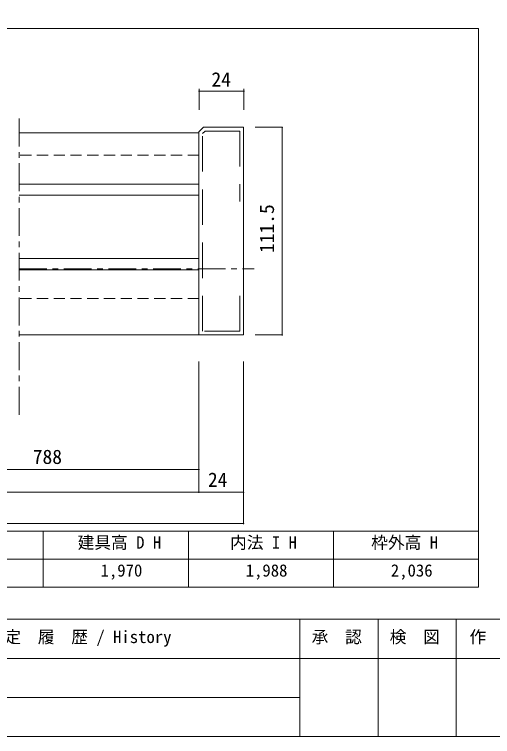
# Model space of a CAD drawing. Units: millimetres on the paper, enlarged 10 times, with parts at other scales. Extents: x -2000 to 2000, y -1385 to 1385.
# Drawn here: x -452 to 405, y -1385 to -92 of the extents above; entities that cross this region are included whole.
import ezdxf
from ezdxf.enums import TextEntityAlignment as Align

# ---------------------------------------------------------------- set-up
doc = ezdxf.new("R2010")
doc.units = ezdxf.units.MM
doc.header["$LTSCALE"] = 10
for name, pattern in [('CHAIN1', [8, 5, -1, 1, -1]), ('USER2', [9.525, 6.35, -3.175]), ('USER9', [3, 2, -1])]:
    doc.linetypes.add(name, pattern=pattern)
doc.layers.add('1-1_0', color=7, linetype='Continuous', lineweight=20)
doc.layers.add('2-0_18', color=7, linetype='Continuous', lineweight=18)
doc.styles.add('ＭＳ ゴシック', font='')
doc.styles.get('ＭＳ ゴシック').set_extended_font_data('MS Gothic')

msp = doc.modelspace()

# ---------------------------------------------------------------- linework, layer by layer
at = {"layer": '1-1_0'}
for p, q in [((380, -117.5), (-1950, -117.5)), ((380, -117.5), (-1950, -117.5)), ((380, -1017.5), (380, -117.5)), ((380, -1017.5), (-1950, -1017.5)), ((-400, -1017.5), (-400, -1117.5)), ((-140, -1017.5), (-140, -1117.5)), ((120, -1017.5), (120, -1117.5)), ((380, -1017.5), (380, -1117.5)), ((380, -1067.5), (-1950, -1067.5)), ((380, -1117.5), (-1950, -1117.5)), ((2000, -1175), (-2000, -1175)), ((60, -1175), (60, -1385)), ((200, -1175), (200, -1385)), ((340, -1175), (340, -1385)), ((2000, -1245), (-1190, -1245)), ((60, -1315), (-1190, -1315))]:
    msp.add_line(p, q, dxfattribs=at)
msp.add_lwpolyline([(-2000, -1385), (2000, -1385), (2000, 1385), (-2000, 1385)], close=True, dxfattribs=at)
msp.add_lwpolyline([(380, -1017.5), (-1950, -1017.5), (-1950, -1117.5)], dxfattribs=at)
at = {"layer": '2-0_18', "color": 4, "lineweight": 9}
for p, q in [((-120.68, -262.97), (-120.68, -225.72)), ((-120.68, -262.97), (-120.68, -225.72)), ((-40.68, -229.89), (-120.68, -229.89)), ((-40.68, -262.97), (-40.68, -225.72)), ((-121.37, -713.58), (-121.37, -947.94)), ((-41.2, -713.55), (-41.2, -1004.44)), ((-41.2, -713.55), (-41.2, -1004.44)), ((-620.34, -906.83), (-121.2, -906.83)), ((-41.2, -947.86), (-121.2, -947.86)), ((-1527.51, -1003.92), (-41.2, -1003.92))]:
    msp.add_line(p, q, dxfattribs=at)
at = {"layer": '2-0_18', "linetype": 'CHAIN1', "lineweight": 20}
for p, q in [((-443.26, -808.99), (-443.26, -271)), ((-443.26, -547.87), (-22.07, -547.87))]:
    msp.add_line(p, q, dxfattribs=at)
at = {"layer": '2-0_18', "lineweight": 20}
for p, q in [((-443.26, -304.53), (-121.2, -304.53)), ((-443.26, -396.2), (-121.2, -396.2)), ((-443.26, -416.2), (-121.2, -416.2)), ((-443.26, -529.53), (-121.2, -529.53)), ((-443.26, -549.53), (-121.2, -549.53)), ((-443.26, -666.2), (-41.2, -666.2))]:
    msp.add_line(p, q, dxfattribs=at)
at = {"layer": '2-0_18', "linetype": 'USER9'}
for p, q in [((-121.2, -344.53), (-443.26, -344.53)), ((-121.2, -601.2), (-443.26, -601.2))]:
    msp.add_line(p, q, dxfattribs=at)
at = {"layer": '2-0_18', "linetype": 'USER2', "lineweight": 20}
msp.add_line((-47.78, -659.61), (-47.78, -571.61), dxfattribs=at)
at = {"layer": '2-0_18', "lineweight": 20}
msp.add_lwpolyline([(-121.2, -666.2), (-121.2, -302.87), (-112.86, -294.53), (-41.2, -294.53), (-41.2, -666.2), (-112.86, -666.2)], dxfattribs=at)
at = {"layer": '2-0_18', "color": 4, "lineweight": 9}
for points in [[(-20.59, -294.53), (28.02, -294.53), (28.02, -666.2), (-20.59, -666.2)], [(-1447.51, -824.39), (-1447.51, -947.86), (-121.2, -947.86)]]:
    msp.add_lwpolyline(points, dxfattribs=at)
at = {"layer": '2-0_18', "linetype": 'USER2', "lineweight": 20}
msp.add_lwpolyline([(-47.78, -659.61), (-114.61, -659.61), (-114.61, -305.68), (-110.14, -301.2), (-47.78, -301.2), (-47.78, -427.45)], dxfattribs=at)
at = {"layer": '2-0_18', "color": 4, "lineweight": 9}
for centre, start, end in [((-120.68, -229.89), 0, 180), ((-120.68, -229.89), 0, 180), ((-120.68, -229.89), 0, 180), ((-120.68, -229.89), 0, 180), ((-120.68, -229.89), 180, 0), ((-120.68, -229.89), 180, 0), ((-120.68, -229.89), 180, 0), ((-120.68, -229.89), 180, 0), ((-40.68, -229.89), 0, 180), ((-40.68, -229.89), 0, 180), ((-40.68, -229.89), 180, 0), ((-40.68, -229.89), 180, 0), ((28.02, -294.53), 0, 180), ((28.02, -294.53), 180, 0), ((28.02, -666.2), 0, 180), ((28.02, -666.2), 180, 0), ((-121.2, -906.83), 0, 180), ((-121.2, -906.83), 180, 0), ((-121.2, -947.86), 0, 180), ((-121.2, -947.86), 0, 180), ((-121.2, -947.86), 180, 0), ((-121.2, -947.86), 180, 0), ((-41.2, -947.86), 0, 180), ((-41.2, -947.86), 180, 0), ((-41.2, -1003.92), 0, 180), ((-41.2, -1003.92), 180, 0)]:
    msp.add_arc(centre, 0.521, start, end, dxfattribs=at)

# ---------------------------------------------------------------- texts
at = {"layer": '1-1_0', "style": 'ＭＳ ゴシック'}
for s, p in [('建具高 D H', (-338.47, -1055.24)), ('内法 I H', (-65.33, -1055.24)), ('枠外高 H', (187.49, -1055.24)), ('1,970', (-297.27, -1105.25)), ('1,988', (-37.27, -1105.25)), ('2,036', (222.73, -1105.25)), ('改\u3000定\u3000履\u3000歴 / History', (-529.73, -1224.21)), ('承\u3000認', (80.74, -1224.21)), ('検\u3000図', (220.6, -1224.21)), ('作\u3000成', (363.67, -1224.21))]:
    msp.add_text(s, height=21.99, dxfattribs=at).set_placement(p, align=Align.BOTTOM_LEFT)
at = {"layer": '2-0_18', "style": 'ＭＳ ゴシック'}
for s, p in [('24', (-98.61, -229.26)), ('788', (-418.72, -904.75)), ('24', (-104.92, -945.78))]:
    msp.add_text(s, height=25.66, dxfattribs=at).set_placement(p, align=Align.BOTTOM_LEFT)
msp.add_text('111.5', height=25.66, rotation=90, dxfattribs=at).set_placement((21.14, -519.54), align=Align.BOTTOM_LEFT)

doc.saveas('drawing.dxf')
